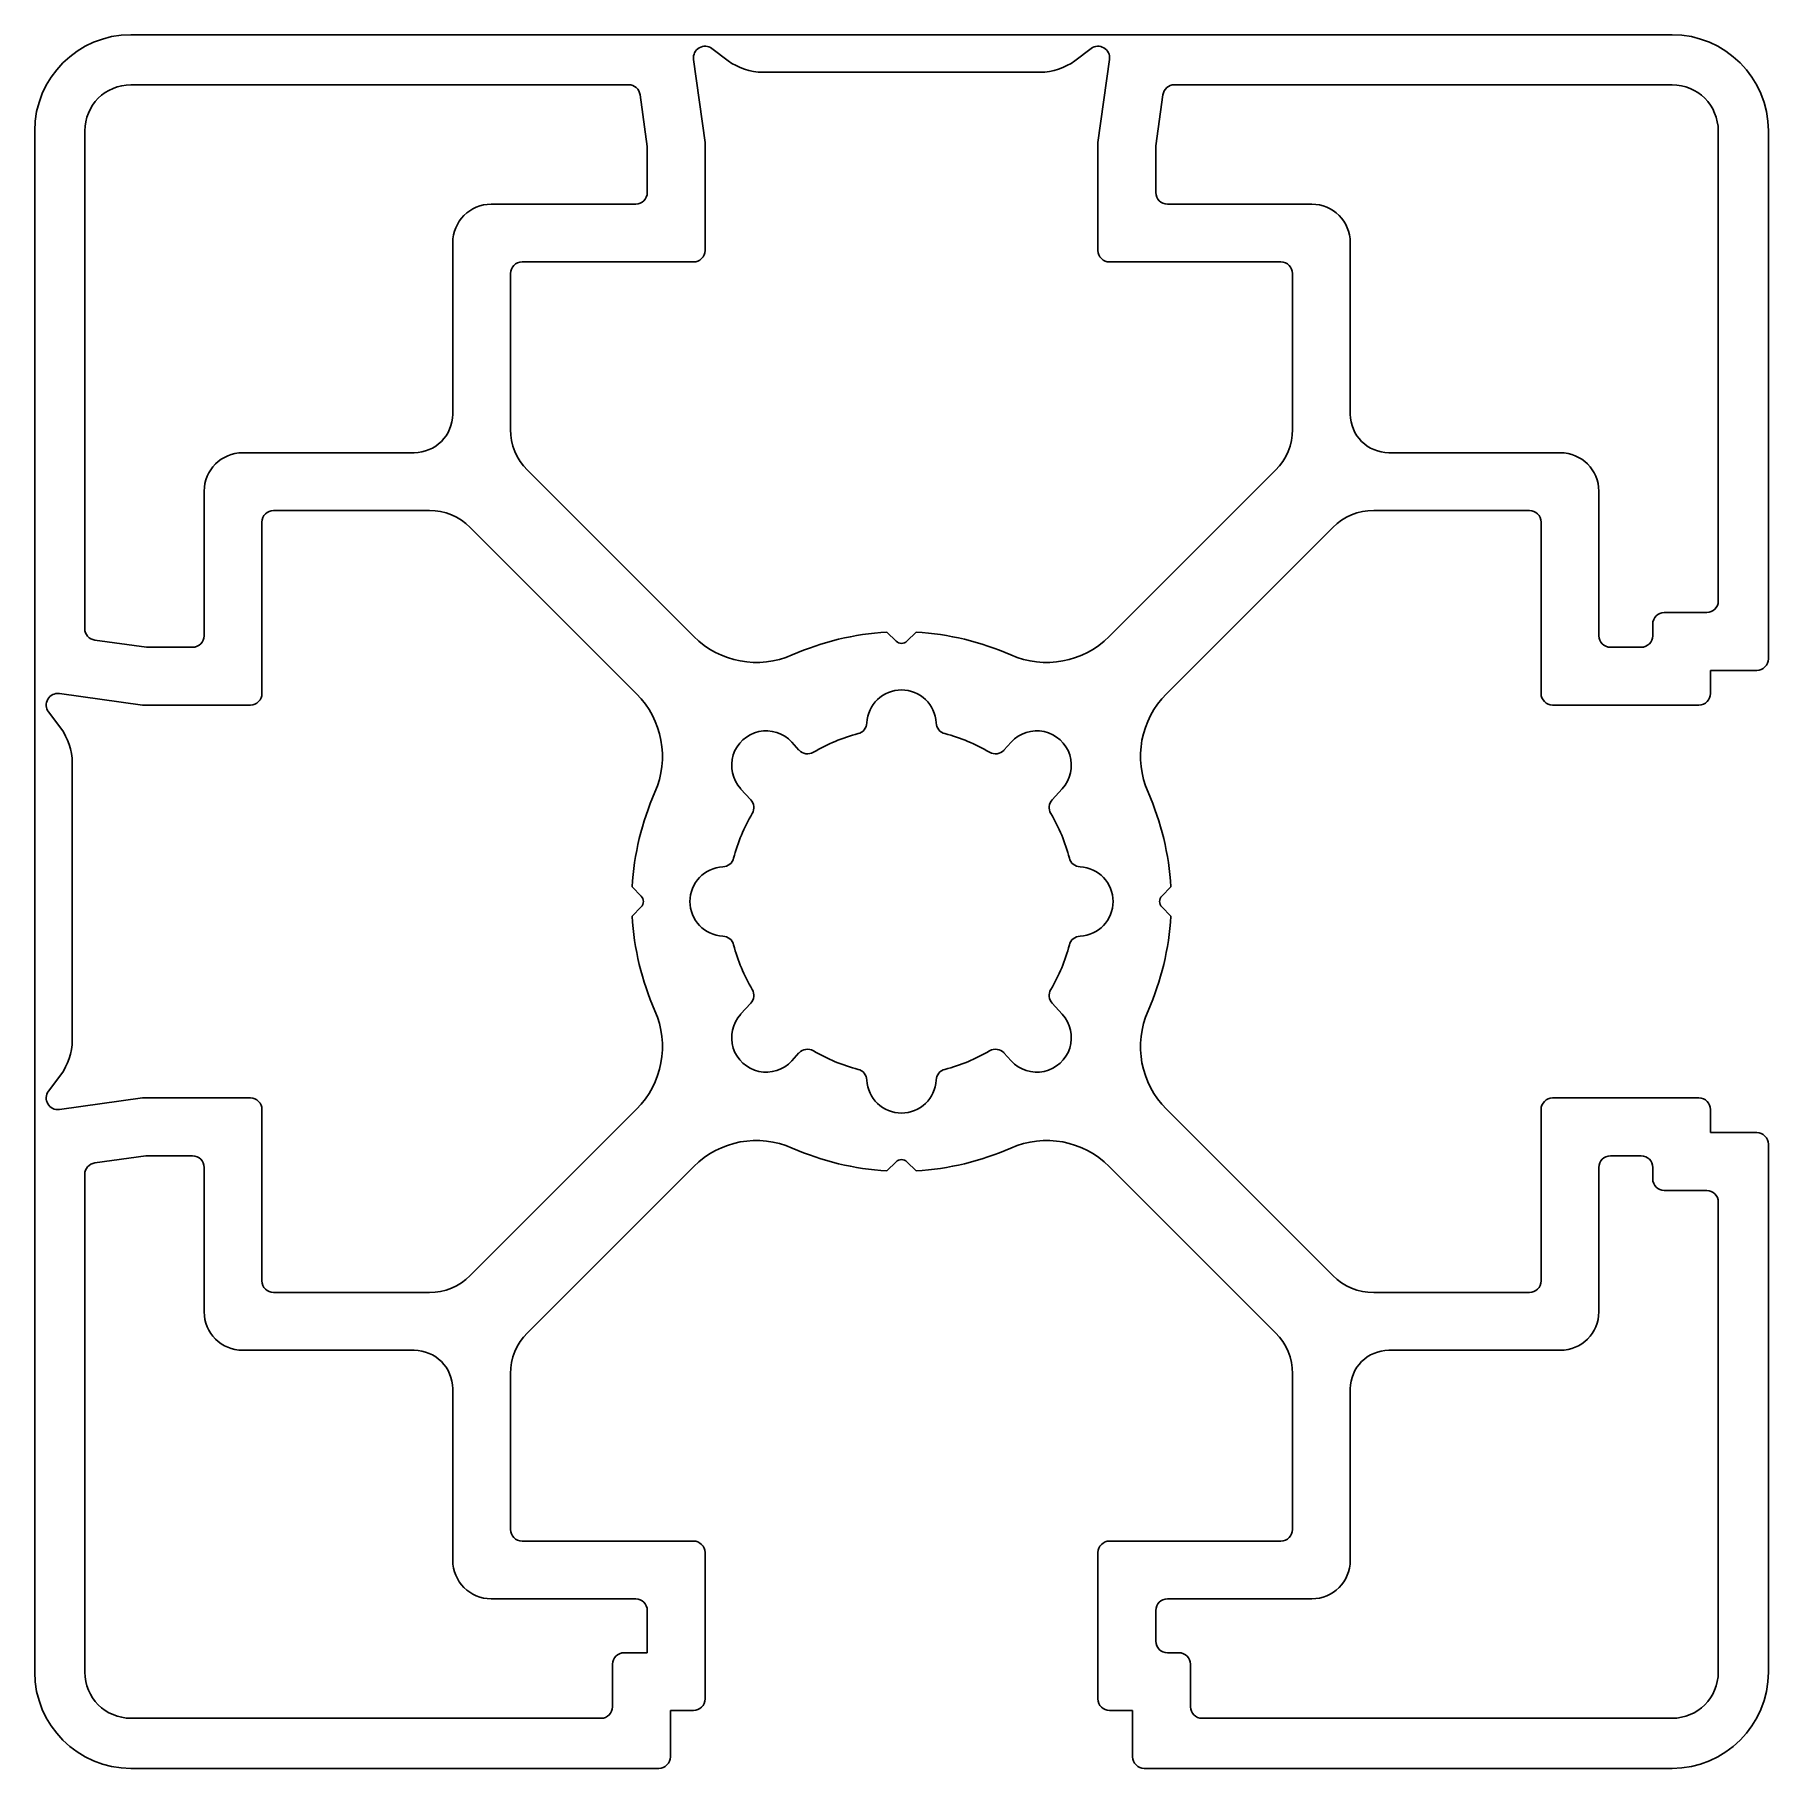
# Model space of a CAD drawing. Extents: x 2552.5 to 2597.5, y 2043 to 2088.
import ezdxf

# ---------------------------------------------------------------- set-up
doc = ezdxf.new("R2010")
doc.units = 0
doc.layers.get('0').update_dxf_attribs({"linetype": 'CONTINUOUS'})

msp = doc.modelspace()

# ---------------------------------------------------------------- linework, layer by layer
for p, q in [((2575, 2087.966), (2555, 2087.966)), ((2570.08, 2087.606), (2570.5, 2087.291)), ((2595, 2087.966), (2575, 2087.966)), ((2579.5, 2087.291), (2579.92, 2087.606)), ((2569.9, 2085.166), (2569.603, 2087.325)), ((2580.397, 2087.325), (2580.1, 2085.166)), ((2555, 2086.666), (2567.918, 2086.666)), ((2571.4, 2086.991), (2578.6, 2086.991)), ((2582.082, 2086.666), (2595, 2086.666)), ((2568.215, 2086.407), (2568.4, 2085.063)), ((2581.603, 2085.084), (2581.785, 2086.407)), ((2552.5, 2085.466), (2552.5, 2065.466)), ((2553.8, 2072.548), (2553.8, 2085.466)), ((2596.2, 2085.466), (2596.2, 2073.266)), ((2597.5, 2071.766), (2597.5, 2085.466)), ((2568.4, 2085.063), (2568.4, 2083.866)), ((2569.9, 2082.366), (2569.9, 2085.166)), ((2580.1, 2085.166), (2580.1, 2082.366)), ((2581.6, 2083.866), (2581.6, 2085.043)), ((2568.1, 2083.566), (2564.35, 2083.566)), ((2585.65, 2083.566), (2581.9, 2083.566)), ((2563.35, 2082.566), (2563.35, 2078.116)), ((2586.65, 2078.116), (2586.65, 2082.566)), ((2564.85, 2077.722), (2564.85, 2081.766)), ((2565.15, 2082.066), (2569.6, 2082.066)), ((2580.4, 2082.066), (2584.85, 2082.066)), ((2585.15, 2081.766), (2585.15, 2077.722)), ((2562.35, 2077.116), (2557.9, 2077.116)), ((2592.1, 2077.116), (2587.65, 2077.116)), ((2569.608, 2072.343), (2565.289, 2076.662)), ((2584.71, 2076.662), (2580.392, 2072.343)), ((2556.9, 2076.116), (2556.9, 2072.366)), ((2593.1, 2072.366), (2593.1, 2076.116)), ((2558.7, 2075.616), (2562.744, 2075.616)), ((2587.256, 2075.616), (2591.3, 2075.616)), ((2558.4, 2070.866), (2558.4, 2075.316)), ((2563.804, 2075.177), (2568.123, 2070.858)), ((2581.877, 2070.858), (2586.195, 2075.177)), ((2591.6, 2075.316), (2591.6, 2070.866)), ((2595.9, 2072.966), (2594.8, 2072.966)), ((2555.403, 2072.066), (2554.059, 2072.251)), ((2574.861, 2072.223), (2574.62, 2072.456)), ((2575.38, 2072.456), (2575.139, 2072.223)), ((2594.5, 2072.666), (2594.5, 2072.366)), ((2556.6, 2072.066), (2555.403, 2072.066)), ((2594.2, 2072.066), (2593.4, 2072.066)), ((2596, 2070.866), (2596, 2071.466)), ((2596, 2071.466), (2597.2, 2071.466)), ((2553.141, 2070.863), (2555.3, 2070.566)), ((2555.3, 2070.566), (2558.1, 2070.566)), ((2591.9, 2070.566), (2595.7, 2070.566)), ((2553.175, 2069.966), (2552.86, 2070.386)), ((2572.151, 2069.604), (2572.339, 2069.398)), ((2577.66, 2069.398), (2577.848, 2069.604)), ((2553.475, 2061.866), (2553.475, 2069.066)), ((2571.087, 2068.107), (2570.825, 2068.394)), ((2579.174, 2068.394), (2578.912, 2068.107)), ((2568.01, 2065.847), (2568.244, 2065.605)), ((2581.756, 2065.605), (2581.989, 2065.847)), ((2552.5, 2065.466), (2552.5, 2045.466)), ((2568.244, 2065.327), (2568.01, 2065.086)), ((2581.989, 2065.086), (2581.756, 2065.327)), ((2570.825, 2062.538), (2571.087, 2062.825)), ((2578.912, 2062.825), (2579.174, 2062.538)), ((2572.339, 2061.534), (2572.151, 2061.328)), ((2577.848, 2061.328), (2577.66, 2061.534)), ((2552.86, 2060.546), (2553.175, 2060.966)), ((2555.3, 2060.366), (2553.141, 2060.069)), ((2558.1, 2060.366), (2555.3, 2060.366)), ((2595.7, 2060.366), (2591.9, 2060.366)), ((2558.4, 2055.616), (2558.4, 2060.066)), ((2568.123, 2060.074), (2563.804, 2055.756)), ((2586.195, 2055.756), (2581.877, 2060.074)), ((2591.6, 2060.066), (2591.6, 2055.616)), ((2596, 2059.466), (2596, 2060.066)), ((2597.2, 2059.466), (2596, 2059.466)), ((2554.059, 2058.681), (2555.382, 2058.863)), ((2555.423, 2058.866), (2556.6, 2058.866)), ((2593.4, 2058.866), (2594.2, 2058.866)), ((2597.5, 2045.466), (2597.5, 2059.166)), ((2553.8, 2045.466), (2553.8, 2058.384)), ((2556.9, 2058.566), (2556.9, 2054.816)), ((2565.289, 2054.271), (2569.608, 2058.589)), ((2574.62, 2058.477), (2574.861, 2058.71)), ((2575.139, 2058.71), (2575.38, 2058.477)), ((2580.392, 2058.589), (2584.71, 2054.271)), ((2593.1, 2054.816), (2593.1, 2058.566)), ((2594.5, 2058.566), (2594.5, 2058.266)), ((2594.8, 2057.966), (2595.9, 2057.966)), ((2596.2, 2057.666), (2596.2, 2045.466)), ((2562.744, 2055.316), (2558.7, 2055.316)), ((2591.3, 2055.316), (2587.256, 2055.316)), ((2557.9, 2053.816), (2562.35, 2053.816)), ((2587.65, 2053.816), (2592.1, 2053.816)), ((2564.85, 2049.166), (2564.85, 2053.21)), ((2585.15, 2053.21), (2585.15, 2049.166)), ((2563.35, 2052.816), (2563.35, 2048.366)), ((2586.65, 2048.366), (2586.65, 2052.816)), ((2569.6, 2048.866), (2565.15, 2048.866)), ((2584.85, 2048.866), (2580.4, 2048.866)), ((2569.9, 2044.766), (2569.9, 2048.566)), ((2580.1, 2048.566), (2580.1, 2044.766)), ((2564.35, 2047.366), (2568.1, 2047.366)), ((2568.4, 2047.066), (2568.4, 2045.966)), ((2581.6, 2046.266), (2581.6, 2047.066)), ((2581.9, 2047.366), (2585.65, 2047.366)), ((2568.4, 2045.966), (2567.8, 2045.966)), ((2582.2, 2045.966), (2581.9, 2045.966)), ((2567.5, 2045.666), (2567.5, 2044.566)), ((2582.5, 2044.566), (2582.5, 2045.666)), ((2569, 2043.266), (2569, 2044.466)), ((2569, 2044.466), (2569.6, 2044.466)), ((2580.4, 2044.466), (2581, 2044.466)), ((2581, 2044.466), (2581, 2043.266)), ((2567.2, 2044.266), (2555, 2044.266)), ((2595, 2044.266), (2582.8, 2044.266)), ((2555, 2042.966), (2568.7, 2042.966)), ((2581.3, 2042.966), (2595, 2042.966))]:
    msp.add_line(p, q)
for centre, radius, start, end in [((2555, 2085.466), 2.5, 90, 180), ((2569.9, 2087.366), 0.3, 53.1301, 187.8375), ((2580.1, 2087.366), 0.3, 352.1625, 126.8699), ((2595, 2085.466), 2.5, 0, 90), ((2571.4, 2088.491), 1.5, 233.1301, 270), ((2578.6, 2088.491), 1.5, 270, 306.8699), ((2555, 2085.466), 1.2, 90, 180), ((2567.918, 2086.366), 0.3, 7.8375, 90), ((2582.082, 2086.366), 0.3, 90, 172.1625), ((2595, 2085.466), 1.2, 0, 90), ((2581.9, 2085.043), 0.3, 172.1625, 180), ((2564.35, 2082.566), 1, 90, 180), ((2568.1, 2083.866), 0.3, 270, 0), ((2581.9, 2083.866), 0.3, 180, 270), ((2585.65, 2082.566), 1, 0, 90), ((2569.6, 2082.366), 0.3, 270, 360), ((2580.4, 2082.366), 0.3, 180, 270), ((2565.15, 2081.766), 0.3, 90, 180), ((2584.85, 2081.766), 0.3, 0, 90), ((2562.35, 2078.116), 1, 270, 0), ((2587.65, 2078.116), 1, 180, 270), ((2566.35, 2077.722), 1.5, 180, 225), ((2583.65, 2077.722), 1.5, 315, 0), ((2557.9, 2076.116), 1, 90, 180), ((2592.1, 2076.116), 1, 0, 90), ((2558.7, 2075.316), 0.3, 90, 180), ((2562.744, 2074.116), 1.5, 45, 90), ((2587.256, 2074.116), 1.5, 90, 135), ((2591.3, 2075.316), 0.3, 0, 90), ((2595.9, 2073.266), 0.3, 270, 360), ((2594.8, 2072.666), 0.3, 90, 180), ((2554.1, 2072.548), 0.3, 180, 262.1625), ((2556.6, 2072.366), 0.3, 270, 0), ((2571.234, 2073.97), 2.3, 225, 293.8861), ((2575, 2065.466), 7, 93.1119, 113.8861), ((2575, 2065.466), 7, 66.1139, 86.8881), ((2578.766, 2073.97), 2.3, 246.1139, 315), ((2593.4, 2072.366), 0.3, 180, 270), ((2594.2, 2072.366), 0.3, 270, 360), ((2575, 2072.366), 0.2, 225.9103, 314.0897), ((2597.2, 2071.766), 0.3, 270, 360), ((2575, 2070.059), 0.9, 2.6269, 177.3731), ((2553.1, 2070.566), 0.3, 82.1625, 216.8699), ((2558.1, 2070.866), 0.3, 270, 360), ((2566.496, 2069.232), 2.3, 336.1139, 45), ((2583.503, 2069.232), 2.3, 135, 203.8861), ((2591.9, 2070.866), 0.3, 180, 270), ((2595.7, 2070.866), 0.3, 270, 0), ((2573.801, 2070.114), 0.3, 284.462, 357.373), ((2576.199, 2070.114), 0.3, 182.627, 255.538), ((2551.975, 2069.066), 1.5, 0, 36.8699), ((2571.488, 2068.999), 0.897, 42.373, 222.3731), ((2575, 2065.466), 4.5, 104.462, 120.538), ((2575, 2065.466), 4.5, 59.462, 75.538), ((2578.511, 2068.999), 0.897, 317.6269, 137.627), ((2572.561, 2069.6), 0.3, 222.3731, 300.5381), ((2577.439, 2069.6), 0.3, 239.4619, 317.6269), ((2575, 2065.466), 7, 156.1139, 176.8847), ((2575, 2065.466), 7, 3.1153, 23.8861), ((2575, 2065.466), 4.5, 149.462, 165.538), ((2570.866, 2067.905), 0.3, 329.4619, 42.373), ((2579.134, 2067.905), 0.3, 137.627, 210.5381), ((2575, 2065.466), 4.5, 14.462, 30.538), ((2570.352, 2066.665), 0.3, 272.6269, 345.538), ((2579.648, 2066.665), 0.3, 194.462, 267.3731), ((2570.407, 2065.466), 0.9, 92.6269, 267.3731), ((2579.593, 2065.466), 0.9, 272.6269, 87.3731), ((2568.1, 2065.466), 0.2, 315.9103, 44.0897), ((2581.899, 2065.466), 0.2, 135.9103, 180), ((2575, 2065.466), 7, 183.1153, 203.8861), ((2575, 2065.466), 7, 336.1139, 356.8847), ((2581.899, 2065.466), 0.2, 180, 224.0897), ((2570.352, 2064.267), 0.3, 14.462, 87.3731), ((2575, 2065.466), 4.5, 194.462, 210.538), ((2575, 2065.466), 4.5, 329.462, 345.538), ((2579.648, 2064.267), 0.3, 92.6269, 165.538), ((2570.866, 2063.027), 0.3, 317.627, 30.5381), ((2579.134, 2063.027), 0.3, 149.4619, 222.373), ((2566.496, 2061.7), 2.3, 315, 23.8861), ((2571.488, 2061.933), 0.897, 137.6269, 317.627), ((2578.511, 2061.933), 0.897, 222.373, 42.3731), ((2583.503, 2061.7), 2.3, 156.1139, 225), ((2551.975, 2061.866), 1.5, 323.1301, 0), ((2572.561, 2061.332), 0.3, 59.4619, 137.6269), ((2575, 2065.466), 4.5, 239.462, 255.538), ((2575, 2065.466), 4.5, 284.462, 300.538), ((2577.439, 2061.332), 0.3, 42.3731, 120.5381), ((2573.801, 2060.818), 0.3, 2.627, 75.538), ((2576.199, 2060.818), 0.3, 104.462, 177.373), ((2575, 2060.873), 0.9, 182.6269, 357.3731), ((2553.1, 2060.366), 0.3, 143.1301, 277.8375), ((2558.1, 2060.066), 0.3, 0, 90), ((2591.9, 2060.066), 0.3, 90, 180), ((2595.7, 2060.066), 0.3, 0, 90), ((2571.234, 2056.963), 2.3, 66.1139, 135), ((2578.766, 2056.963), 2.3, 45, 113.8861), ((2597.2, 2059.166), 0.3, 0, 90), ((2555.423, 2058.566), 0.3, 90, 97.8375), ((2556.6, 2058.566), 0.3, 0, 90), ((2575, 2065.466), 7, 246.1139, 266.8881), ((2575, 2058.566), 0.2, 90, 134.0897), ((2575, 2058.566), 0.2, 45.9103, 90), ((2575, 2065.466), 7, 273.1119, 293.8861), ((2593.4, 2058.566), 0.3, 90, 180), ((2594.2, 2058.566), 0.3, 0, 90), ((2554.1, 2058.384), 0.3, 97.8375, 180), ((2594.8, 2058.266), 0.3, 180, 270), ((2595.9, 2057.666), 0.3, 0, 90), ((2558.7, 2055.616), 0.3, 180, 270), ((2562.744, 2056.816), 1.5, 270, 315), ((2587.256, 2056.816), 1.5, 225, 270), ((2591.3, 2055.616), 0.3, 270, 0), ((2557.9, 2054.816), 1, 180, 270), ((2592.1, 2054.816), 1, 270, 0), ((2566.35, 2053.21), 1.5, 135, 180), ((2583.65, 2053.21), 1.5, 0, 45), ((2562.35, 2052.816), 1, 0, 90), ((2587.65, 2052.816), 1, 90, 180), ((2565.15, 2049.166), 0.3, 180, 270), ((2569.6, 2048.566), 0.3, 0, 90), ((2580.4, 2048.566), 0.3, 90, 180), ((2584.85, 2049.166), 0.3, 270, 0), ((2564.35, 2048.366), 1, 180, 270), ((2585.65, 2048.366), 1, 270, 0), ((2568.1, 2047.066), 0.3, 0, 90), ((2581.9, 2047.066), 0.3, 90, 180), ((2581.9, 2046.266), 0.3, 180, 270), ((2567.8, 2045.666), 0.3, 90, 180), ((2582.2, 2045.666), 0.3, 0, 90), ((2555, 2045.466), 2.5, 180, 270), ((2555, 2045.466), 1.2, 180, 270), ((2595, 2045.466), 1.2, 270, 360), ((2595, 2045.466), 2.5, 270, 0), ((2567.2, 2044.566), 0.3, 270, 360), ((2569.6, 2044.766), 0.3, 270, 360), ((2580.4, 2044.766), 0.3, 180, 270), ((2582.8, 2044.566), 0.3, 180, 270), ((2568.7, 2043.266), 0.3, 270, 360), ((2581.3, 2043.266), 0.3, 180, 270)]:
    msp.add_arc(centre, radius, start, end)

doc.saveas('drawing.dxf')
